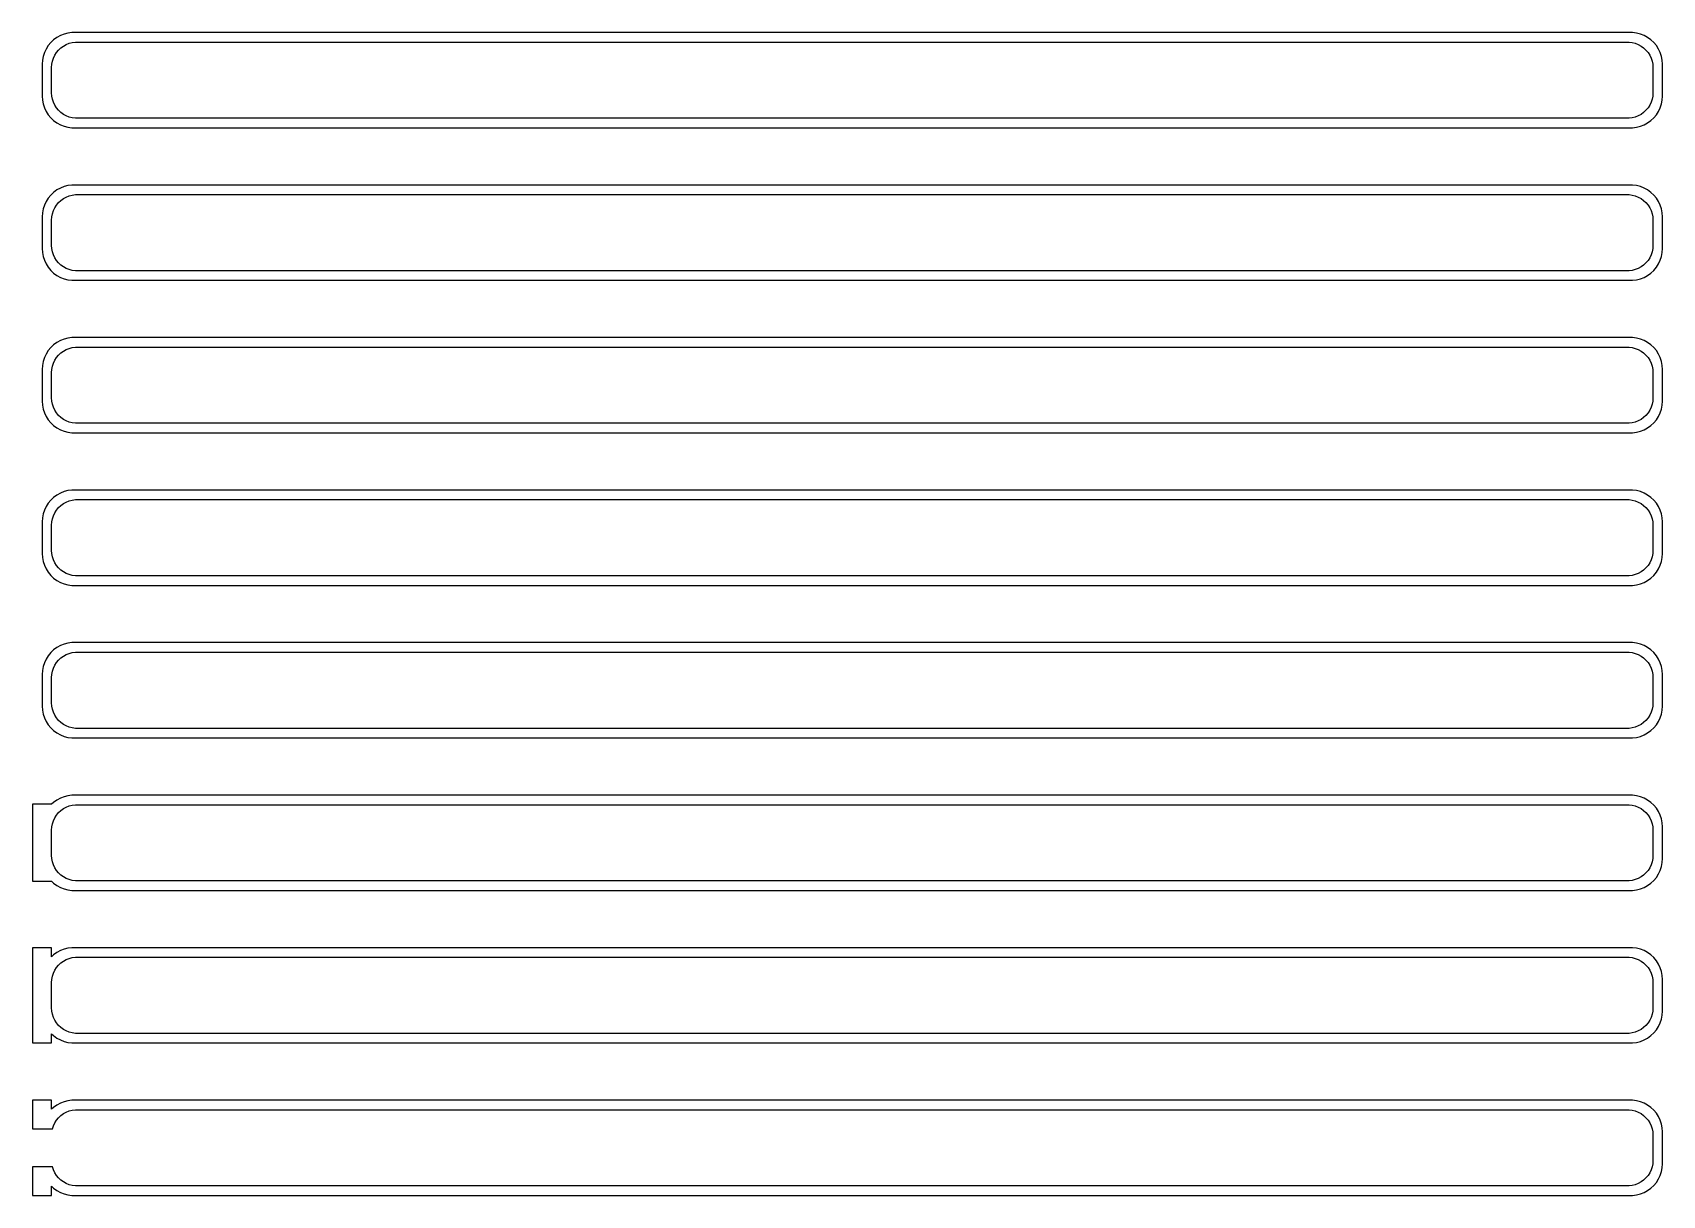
# Model space of a CAD drawing. Header units: metres. Extents: x -129 to 128, y 353 to 703.
# Drawn here: x -129 to 127.5, y 520.5 to 703.5 of the extents above; entities that cross this region are included whole.
import ezdxf

# ---------------------------------------------------------------- set-up
doc = ezdxf.new("R2010")
doc.units = ezdxf.units.M

msp = doc.modelspace()

# ---------------------------------------------------------------- linework, layer by layer
for p, q in [((-124.629, 703.024), (-125.179, 702.722)), ((-124.045, 703.255), (-124.629, 703.024)), ((-123.437, 703.411), (-124.045, 703.255)), ((-122.814, 703.49), (-123.437, 703.411)), ((122.814, 703.49), (-122.814, 703.49)), ((123.437, 703.411), (122.814, 703.49)), ((124.045, 703.255), (123.437, 703.411)), ((124.629, 703.024), (124.045, 703.255)), ((125.179, 702.722), (124.629, 703.024)), ((-127.149, 700.341), (-127.343, 699.743)), ((-126.882, 700.909), (-127.149, 700.341)), ((-126.545, 701.439), (-126.882, 700.909)), ((-126.145, 701.923), (-126.545, 701.439)), ((-125.687, 702.353), (-126.145, 701.923)), ((-125.179, 702.722), (-125.687, 702.353)), ((-125.505, 699.927), (-125.236, 700.351)), ((-125.236, 700.351), (-124.916, 700.738)), ((-124.916, 700.738), (-124.55, 701.082)), ((-124.55, 701.082), (-124.143, 701.377)), ((-124.143, 701.377), (-123.703, 701.619)), ((-123.703, 701.619), (-123.236, 701.804)), ((-123.236, 701.804), (-122.75, 701.929)), ((-122.75, 701.929), (-122.251, 701.992)), ((-122.251, 701.992), (122.251, 701.992)), ((122.251, 701.992), (122.75, 701.929)), ((122.75, 701.929), (123.236, 701.804)), ((123.236, 701.804), (123.703, 701.619)), ((123.703, 701.619), (124.143, 701.377)), ((124.143, 701.377), (124.55, 701.082)), ((124.55, 701.082), (124.916, 700.738)), ((124.916, 700.738), (125.236, 700.351)), ((125.687, 702.353), (125.179, 702.722)), ((125.236, 700.351), (125.505, 699.927)), ((126.145, 701.923), (125.687, 702.353)), ((126.545, 701.439), (126.145, 701.923)), ((126.882, 700.909), (126.545, 701.439)), ((127.149, 700.341), (126.882, 700.909)), ((127.343, 699.743), (127.149, 700.341)), ((-127.461, 699.127), (-127.5, 698.5)), ((-127.5, 698.5), (-127.5, 693.5)), ((-127.343, 699.743), (-127.461, 699.127)), ((-126, 698), (-125.968, 698.501)), ((-126, 694), (-126, 698)), ((-125.968, 698.501), (-125.874, 698.995)), ((-125.874, 698.995), (-125.719, 699.472)), ((-125.719, 699.472), (-125.505, 699.927)), ((125.505, 699.927), (125.719, 699.472)), ((125.719, 699.472), (125.874, 698.995)), ((125.874, 698.995), (125.968, 698.501)), ((125.968, 698.501), (126, 698)), ((126, 698), (126, 694)), ((127.461, 699.127), (127.343, 699.743)), ((127.5, 698.5), (127.461, 699.127)), ((127.5, 693.5), (127.5, 698.5)), ((-127.5, 693.5), (-127.461, 692.873)), ((-127.461, 692.873), (-127.343, 692.257)), ((-125.968, 693.499), (-126, 694)), ((-125.874, 693.005), (-125.968, 693.499)), ((-125.719, 692.528), (-125.874, 693.005)), ((125.874, 693.005), (125.719, 692.528)), ((125.968, 693.499), (125.874, 693.005)), ((126, 694), (125.968, 693.499)), ((127.343, 692.257), (127.461, 692.873)), ((127.461, 692.873), (127.5, 693.5)), ((-127.343, 692.257), (-127.149, 691.659)), ((-127.149, 691.659), (-126.882, 691.091)), ((-126.882, 691.091), (-126.545, 690.561)), ((-126.545, 690.561), (-126.145, 690.077)), ((-126.145, 690.077), (-125.687, 689.647)), ((-125.505, 692.073), (-125.719, 692.528)), ((-125.236, 691.649), (-125.505, 692.073)), ((-124.916, 691.262), (-125.236, 691.649)), ((-124.55, 690.918), (-124.916, 691.262)), ((-124.143, 690.623), (-124.55, 690.918)), ((-123.703, 690.381), (-124.143, 690.623)), ((-123.236, 690.196), (-123.703, 690.381)), ((-122.75, 690.071), (-123.236, 690.196)), ((-122.251, 690.008), (-122.75, 690.071)), ((122.251, 690.008), (-122.251, 690.008)), ((122.75, 690.071), (122.251, 690.008)), ((123.236, 690.196), (122.75, 690.071)), ((123.703, 690.381), (123.236, 690.196)), ((124.143, 690.623), (123.703, 690.381)), ((124.55, 690.918), (124.143, 690.623)), ((124.916, 691.262), (124.55, 690.918)), ((125.236, 691.649), (124.916, 691.262)), ((125.505, 692.073), (125.236, 691.649)), ((125.719, 692.528), (125.505, 692.073)), ((125.687, 689.647), (126.145, 690.077)), ((126.145, 690.077), (126.545, 690.561)), ((126.545, 690.561), (126.882, 691.091)), ((126.882, 691.091), (127.149, 691.659)), ((127.149, 691.659), (127.343, 692.257)), ((-125.687, 689.647), (-125.179, 689.278)), ((-125.179, 689.278), (-124.629, 688.976)), ((-124.629, 688.976), (-124.045, 688.745)), ((-124.045, 688.745), (-123.437, 688.589)), ((-123.437, 688.589), (-122.814, 688.51)), ((-122.814, 688.51), (122.814, 688.51)), ((122.814, 688.51), (123.437, 688.589)), ((123.437, 688.589), (124.045, 688.745)), ((124.045, 688.745), (124.629, 688.976)), ((124.629, 688.976), (125.179, 689.278)), ((125.179, 689.278), (125.687, 689.647)), ((-126.545, 677.439), (-126.882, 676.909)), ((-126.145, 677.923), (-126.545, 677.439)), ((-125.687, 678.353), (-126.145, 677.923)), ((-125.179, 678.722), (-125.687, 678.353)), ((-124.629, 679.024), (-125.179, 678.722)), ((-124.045, 679.255), (-124.629, 679.024)), ((-124.55, 677.082), (-124.143, 677.377)), ((-124.143, 677.377), (-123.703, 677.619)), ((-123.437, 679.411), (-124.045, 679.255)), ((-123.703, 677.619), (-123.236, 677.804)), ((-122.814, 679.49), (-123.437, 679.411)), ((-123.236, 677.804), (-122.75, 677.929)), ((122.814, 679.49), (-122.814, 679.49)), ((-122.75, 677.929), (-122.251, 677.992)), ((-122.251, 677.992), (122.251, 677.992)), ((122.251, 677.992), (122.75, 677.929)), ((122.75, 677.929), (123.236, 677.804)), ((123.437, 679.411), (122.814, 679.49)), ((123.236, 677.804), (123.703, 677.619)), ((124.045, 679.255), (123.437, 679.411)), ((123.703, 677.619), (124.143, 677.377)), ((124.629, 679.024), (124.045, 679.255)), ((124.143, 677.377), (124.55, 677.082)), ((125.179, 678.722), (124.629, 679.024)), ((125.687, 678.353), (125.179, 678.722)), ((126.145, 677.923), (125.687, 678.353)), ((126.545, 677.439), (126.145, 677.923)), ((126.882, 676.909), (126.545, 677.439)), ((-127.461, 675.127), (-127.5, 674.5)), ((-127.343, 675.743), (-127.461, 675.127)), ((-127.149, 676.341), (-127.343, 675.743)), ((-126.882, 676.909), (-127.149, 676.341)), ((-125.968, 674.501), (-125.874, 674.995)), ((-125.874, 674.995), (-125.719, 675.472)), ((-125.719, 675.472), (-125.505, 675.927)), ((-125.505, 675.927), (-125.236, 676.351)), ((-125.236, 676.351), (-124.916, 676.738)), ((-124.916, 676.738), (-124.55, 677.082)), ((124.55, 677.082), (124.916, 676.738)), ((124.916, 676.738), (125.236, 676.351)), ((125.236, 676.351), (125.505, 675.927)), ((125.505, 675.927), (125.719, 675.472)), ((125.719, 675.472), (125.874, 674.995)), ((125.874, 674.995), (125.968, 674.501)), ((127.149, 676.341), (126.882, 676.909)), ((127.343, 675.743), (127.149, 676.341)), ((127.461, 675.127), (127.343, 675.743)), ((127.5, 674.5), (127.461, 675.127)), ((-127.5, 674.5), (-127.5, 669.5)), ((-126, 674), (-125.968, 674.501)), ((-126, 670), (-126, 674)), ((125.968, 674.501), (126, 674)), ((126, 674), (126, 670)), ((127.5, 669.5), (127.5, 674.5)), ((-127.5, 669.5), (-127.461, 668.873)), ((-125.968, 669.499), (-126, 670)), ((-125.874, 669.005), (-125.968, 669.499)), ((125.968, 669.499), (125.874, 669.005)), ((126, 670), (125.968, 669.499)), ((127.461, 668.873), (127.5, 669.5)), ((-127.461, 668.873), (-127.343, 668.257)), ((-127.343, 668.257), (-127.149, 667.659)), ((-127.149, 667.659), (-126.882, 667.091)), ((-126.882, 667.091), (-126.545, 666.561)), ((-125.719, 668.528), (-125.874, 669.005)), ((-125.505, 668.073), (-125.719, 668.528)), ((-125.236, 667.649), (-125.505, 668.073)), ((-124.916, 667.262), (-125.236, 667.649)), ((-124.55, 666.918), (-124.916, 667.262)), ((-124.143, 666.623), (-124.55, 666.918)), ((124.55, 666.918), (124.143, 666.623)), ((124.916, 667.262), (124.55, 666.918)), ((125.236, 667.649), (124.916, 667.262)), ((125.505, 668.073), (125.236, 667.649)), ((125.719, 668.528), (125.505, 668.073)), ((125.874, 669.005), (125.719, 668.528)), ((126.545, 666.561), (126.882, 667.091)), ((126.882, 667.091), (127.149, 667.659)), ((127.149, 667.659), (127.343, 668.257)), ((127.343, 668.257), (127.461, 668.873)), ((-126.545, 666.561), (-126.145, 666.077)), ((-126.145, 666.077), (-125.687, 665.647)), ((-125.687, 665.647), (-125.179, 665.278)), ((-125.179, 665.278), (-124.629, 664.976)), ((-124.629, 664.976), (-124.045, 664.745)), ((-123.703, 666.381), (-124.143, 666.623)), ((-124.045, 664.745), (-123.437, 664.589)), ((-123.236, 666.196), (-123.703, 666.381)), ((-123.437, 664.589), (-122.814, 664.51)), ((-122.75, 666.071), (-123.236, 666.196)), ((-122.814, 664.51), (122.814, 664.51)), ((-122.251, 666.008), (-122.75, 666.071)), ((122.251, 666.008), (-122.251, 666.008)), ((122.75, 666.071), (122.251, 666.008)), ((123.236, 666.196), (122.75, 666.071)), ((122.814, 664.51), (123.437, 664.589)), ((123.703, 666.381), (123.236, 666.196)), ((123.437, 664.589), (124.045, 664.745)), ((124.143, 666.623), (123.703, 666.381)), ((124.045, 664.745), (124.629, 664.976)), ((124.629, 664.976), (125.179, 665.278)), ((125.179, 665.278), (125.687, 665.647)), ((125.687, 665.647), (126.145, 666.077)), ((126.145, 666.077), (126.545, 666.561)), ((-125.687, 654.353), (-126.145, 653.923)), ((-125.179, 654.722), (-125.687, 654.353)), ((-124.629, 655.024), (-125.179, 654.722)), ((-124.045, 655.255), (-124.629, 655.024)), ((-123.437, 655.411), (-124.045, 655.255)), ((-122.814, 655.49), (-123.437, 655.411)), ((122.814, 655.49), (-122.814, 655.49)), ((123.437, 655.411), (122.814, 655.49)), ((124.045, 655.255), (123.437, 655.411)), ((124.629, 655.024), (124.045, 655.255)), ((125.179, 654.722), (124.629, 655.024)), ((125.687, 654.353), (125.179, 654.722)), ((126.145, 653.923), (125.687, 654.353)), ((-127.343, 651.743), (-127.461, 651.127)), ((-127.149, 652.341), (-127.343, 651.743)), ((-126.882, 652.909), (-127.149, 652.341)), ((-126.545, 653.439), (-126.882, 652.909)), ((-126.145, 653.923), (-126.545, 653.439)), ((-125.719, 651.472), (-125.505, 651.927)), ((-125.505, 651.927), (-125.236, 652.351)), ((-125.236, 652.351), (-124.916, 652.738)), ((-124.916, 652.738), (-124.55, 653.082)), ((-124.55, 653.082), (-124.143, 653.377)), ((-124.143, 653.377), (-123.703, 653.619)), ((-123.703, 653.619), (-123.236, 653.804)), ((-123.236, 653.804), (-122.75, 653.929)), ((-122.75, 653.929), (-122.251, 653.992)), ((-122.251, 653.992), (122.251, 653.992)), ((122.251, 653.992), (122.75, 653.929)), ((122.75, 653.929), (123.236, 653.804)), ((123.236, 653.804), (123.703, 653.619)), ((123.703, 653.619), (124.143, 653.377)), ((124.143, 653.377), (124.55, 653.082)), ((124.55, 653.082), (124.916, 652.738)), ((124.916, 652.738), (125.236, 652.351)), ((125.236, 652.351), (125.505, 651.927)), ((125.505, 651.927), (125.719, 651.472)), ((126.545, 653.439), (126.145, 653.923)), ((126.882, 652.909), (126.545, 653.439)), ((127.149, 652.341), (126.882, 652.909)), ((127.343, 651.743), (127.149, 652.341)), ((127.461, 651.127), (127.343, 651.743)), ((-127.461, 651.127), (-127.5, 650.5)), ((-127.5, 650.5), (-127.5, 645.5)), ((-126, 650), (-125.968, 650.501)), ((-126, 646), (-126, 650)), ((-125.968, 650.501), (-125.874, 650.995)), ((-125.874, 650.995), (-125.719, 651.472)), ((125.719, 651.472), (125.874, 650.995)), ((125.874, 650.995), (125.968, 650.501)), ((125.968, 650.501), (126, 650)), ((126, 650), (126, 646)), ((127.5, 650.5), (127.461, 651.127)), ((127.5, 645.5), (127.5, 650.5)), ((-127.5, 645.5), (-127.461, 644.873)), ((-127.461, 644.873), (-127.343, 644.257)), ((-127.343, 644.257), (-127.149, 643.659)), ((-125.968, 645.499), (-126, 646)), ((-125.874, 645.005), (-125.968, 645.499)), ((-125.719, 644.528), (-125.874, 645.005)), ((-125.505, 644.073), (-125.719, 644.528)), ((-125.236, 643.649), (-125.505, 644.073)), ((125.505, 644.073), (125.236, 643.649)), ((125.719, 644.528), (125.505, 644.073)), ((125.874, 645.005), (125.719, 644.528)), ((125.968, 645.499), (125.874, 645.005)), ((126, 646), (125.968, 645.499)), ((127.149, 643.659), (127.343, 644.257)), ((127.343, 644.257), (127.461, 644.873)), ((127.461, 644.873), (127.5, 645.5)), ((-127.149, 643.659), (-126.882, 643.091)), ((-126.882, 643.091), (-126.545, 642.561)), ((-126.545, 642.561), (-126.145, 642.077)), ((-126.145, 642.077), (-125.687, 641.647)), ((-125.687, 641.647), (-125.179, 641.278)), ((-124.916, 643.262), (-125.236, 643.649)), ((-125.179, 641.278), (-124.629, 640.976)), ((-124.55, 642.918), (-124.916, 643.262)), ((-124.143, 642.623), (-124.55, 642.918)), ((-123.703, 642.381), (-124.143, 642.623)), ((-123.236, 642.196), (-123.703, 642.381)), ((-122.75, 642.071), (-123.236, 642.196)), ((-122.251, 642.008), (-122.75, 642.071)), ((122.251, 642.008), (-122.251, 642.008)), ((122.75, 642.071), (122.251, 642.008)), ((123.236, 642.196), (122.75, 642.071)), ((123.703, 642.381), (123.236, 642.196)), ((124.143, 642.623), (123.703, 642.381)), ((124.55, 642.918), (124.143, 642.623)), ((124.916, 643.262), (124.55, 642.918)), ((124.629, 640.976), (125.179, 641.278)), ((125.236, 643.649), (124.916, 643.262)), ((125.179, 641.278), (125.687, 641.647)), ((125.687, 641.647), (126.145, 642.077)), ((126.145, 642.077), (126.545, 642.561)), ((126.545, 642.561), (126.882, 643.091)), ((126.882, 643.091), (127.149, 643.659)), ((-124.629, 640.976), (-124.045, 640.745)), ((-124.045, 640.745), (-123.437, 640.589)), ((-123.437, 640.589), (-122.814, 640.51)), ((-122.814, 640.51), (122.814, 640.51)), ((122.814, 640.51), (123.437, 640.589)), ((123.437, 640.589), (124.045, 640.745)), ((124.045, 640.745), (124.629, 640.976)), ((-124.629, 631.024), (-125.179, 630.722)), ((-124.045, 631.255), (-124.629, 631.024)), ((-123.437, 631.411), (-124.045, 631.255)), ((-122.814, 631.49), (-123.437, 631.411)), ((122.814, 631.49), (-122.814, 631.49)), ((123.437, 631.411), (122.814, 631.49)), ((124.045, 631.255), (123.437, 631.411)), ((124.629, 631.024), (124.045, 631.255)), ((125.179, 630.722), (124.629, 631.024)), ((-126.882, 628.909), (-127.149, 628.341)), ((-126.545, 629.439), (-126.882, 628.909)), ((-126.145, 629.923), (-126.545, 629.439)), ((-125.687, 630.353), (-126.145, 629.923)), ((-125.179, 630.722), (-125.687, 630.353)), ((-125.236, 628.351), (-124.916, 628.738)), ((-124.916, 628.738), (-124.55, 629.082)), ((-124.55, 629.082), (-124.143, 629.377)), ((-124.143, 629.377), (-123.703, 629.619)), ((-123.703, 629.619), (-123.236, 629.804)), ((-123.236, 629.804), (-122.75, 629.929)), ((-122.75, 629.929), (-122.251, 629.992)), ((-122.251, 629.992), (122.251, 629.992)), ((122.251, 629.992), (122.75, 629.929)), ((122.75, 629.929), (123.236, 629.804)), ((123.236, 629.804), (123.703, 629.619)), ((123.703, 629.619), (124.143, 629.377)), ((124.143, 629.377), (124.55, 629.082)), ((124.55, 629.082), (124.916, 628.738)), ((124.916, 628.738), (125.236, 628.351)), ((125.687, 630.353), (125.179, 630.722)), ((126.145, 629.923), (125.687, 630.353)), ((126.545, 629.439), (126.145, 629.923)), ((126.882, 628.909), (126.545, 629.439)), ((127.149, 628.341), (126.882, 628.909)), ((-127.461, 627.127), (-127.5, 626.5)), ((-127.5, 626.5), (-127.5, 621.5)), ((-127.343, 627.743), (-127.461, 627.127)), ((-127.149, 628.341), (-127.343, 627.743)), ((-126, 626), (-125.968, 626.501)), ((-126, 622), (-126, 626)), ((-125.968, 626.501), (-125.874, 626.995)), ((-125.874, 626.995), (-125.719, 627.472)), ((-125.719, 627.472), (-125.505, 627.927)), ((-125.505, 627.927), (-125.236, 628.351)), ((125.236, 628.351), (125.505, 627.927)), ((125.505, 627.927), (125.719, 627.472)), ((125.719, 627.472), (125.874, 626.995)), ((125.874, 626.995), (125.968, 626.501)), ((125.968, 626.501), (126, 626)), ((126, 626), (126, 622)), ((127.343, 627.743), (127.149, 628.341)), ((127.461, 627.127), (127.343, 627.743)), ((127.5, 626.5), (127.461, 627.127)), ((127.5, 621.5), (127.5, 626.5)), ((-127.5, 621.5), (-127.461, 620.873)), ((-127.461, 620.873), (-127.343, 620.257)), ((-125.968, 621.499), (-126, 622)), ((-125.874, 621.005), (-125.968, 621.499)), ((-125.719, 620.528), (-125.874, 621.005)), ((125.874, 621.005), (125.719, 620.528)), ((125.968, 621.499), (125.874, 621.005)), ((126, 622), (125.968, 621.499)), ((127.343, 620.257), (127.461, 620.873)), ((127.461, 620.873), (127.5, 621.5)), ((-127.343, 620.257), (-127.149, 619.659)), ((-127.149, 619.659), (-126.882, 619.091)), ((-126.882, 619.091), (-126.545, 618.561)), ((-126.545, 618.561), (-126.145, 618.077)), ((-125.505, 620.073), (-125.719, 620.528)), ((-125.236, 619.649), (-125.505, 620.073)), ((-124.916, 619.262), (-125.236, 619.649)), ((-124.55, 618.918), (-124.916, 619.262)), ((-124.143, 618.623), (-124.55, 618.918)), ((-123.703, 618.381), (-124.143, 618.623)), ((-123.236, 618.196), (-123.703, 618.381)), ((-122.75, 618.071), (-123.236, 618.196)), ((123.236, 618.196), (122.75, 618.071)), ((123.703, 618.381), (123.236, 618.196)), ((124.143, 618.623), (123.703, 618.381)), ((124.55, 618.918), (124.143, 618.623)), ((124.916, 619.262), (124.55, 618.918)), ((125.236, 619.649), (124.916, 619.262)), ((125.505, 620.073), (125.236, 619.649)), ((125.719, 620.528), (125.505, 620.073)), ((126.145, 618.077), (126.545, 618.561)), ((126.545, 618.561), (126.882, 619.091)), ((126.882, 619.091), (127.149, 619.659)), ((127.149, 619.659), (127.343, 620.257)), ((-126.145, 618.077), (-125.687, 617.647)), ((-125.687, 617.647), (-125.179, 617.278)), ((-125.179, 617.278), (-124.629, 616.976)), ((-124.629, 616.976), (-124.045, 616.745)), ((-124.045, 616.745), (-123.437, 616.589)), ((-123.437, 616.589), (-122.814, 616.51)), ((-122.814, 616.51), (122.814, 616.51)), ((-122.251, 618.008), (-122.75, 618.071)), ((122.251, 618.008), (-122.251, 618.008)), ((122.75, 618.071), (122.251, 618.008)), ((122.814, 616.51), (123.437, 616.589)), ((123.437, 616.589), (124.045, 616.745)), ((124.045, 616.745), (124.629, 616.976)), ((124.629, 616.976), (125.179, 617.278)), ((125.179, 617.278), (125.687, 617.647)), ((125.687, 617.647), (126.145, 618.077)), ((-126.545, 605.439), (-126.882, 604.909)), ((-126.145, 605.923), (-126.545, 605.439)), ((-125.687, 606.353), (-126.145, 605.923)), ((-125.179, 606.722), (-125.687, 606.353)), ((-124.629, 607.024), (-125.179, 606.722)), ((-124.045, 607.255), (-124.629, 607.024)), ((-124.55, 605.082), (-124.143, 605.377)), ((-124.143, 605.377), (-123.703, 605.619)), ((-123.437, 607.411), (-124.045, 607.255)), ((-123.703, 605.619), (-123.236, 605.804)), ((-122.814, 607.49), (-123.437, 607.411)), ((-123.236, 605.804), (-122.75, 605.929)), ((122.814, 607.49), (-122.814, 607.49)), ((-122.75, 605.929), (-122.251, 605.992)), ((-122.251, 605.992), (122.251, 605.992)), ((122.251, 605.992), (122.75, 605.929)), ((122.75, 605.929), (123.236, 605.804)), ((123.437, 607.411), (122.814, 607.49)), ((123.236, 605.804), (123.703, 605.619)), ((124.045, 607.255), (123.437, 607.411)), ((123.703, 605.619), (124.143, 605.377)), ((124.629, 607.024), (124.045, 607.255)), ((124.143, 605.377), (124.55, 605.082)), ((125.179, 606.722), (124.629, 607.024)), ((125.687, 606.353), (125.179, 606.722)), ((126.145, 605.923), (125.687, 606.353)), ((126.545, 605.439), (126.145, 605.923)), ((126.882, 604.909), (126.545, 605.439)), ((-127.461, 603.127), (-127.5, 602.5)), ((-127.343, 603.743), (-127.461, 603.127)), ((-127.149, 604.341), (-127.343, 603.743)), ((-126.882, 604.909), (-127.149, 604.341)), ((-125.968, 602.501), (-125.874, 602.995)), ((-125.874, 602.995), (-125.719, 603.472)), ((-125.719, 603.472), (-125.505, 603.927)), ((-125.505, 603.927), (-125.236, 604.351)), ((-125.236, 604.351), (-124.916, 604.738)), ((-124.916, 604.738), (-124.55, 605.082)), ((124.55, 605.082), (124.916, 604.738)), ((124.916, 604.738), (125.236, 604.351)), ((125.236, 604.351), (125.505, 603.927)), ((125.505, 603.927), (125.719, 603.472)), ((125.719, 603.472), (125.874, 602.995)), ((125.874, 602.995), (125.968, 602.501)), ((127.149, 604.341), (126.882, 604.909)), ((127.343, 603.743), (127.149, 604.341)), ((127.461, 603.127), (127.343, 603.743)), ((127.5, 602.5), (127.461, 603.127)), ((-127.5, 602.5), (-127.5, 597.5)), ((-126, 602), (-125.968, 602.501)), ((-126, 598), (-126, 602)), ((125.968, 602.501), (126, 602)), ((126, 602), (126, 598)), ((127.5, 597.5), (127.5, 602.5)), ((-125.968, 597.499), (-126, 598)), ((126, 598), (125.968, 597.499)), ((-127.5, 597.5), (-127.461, 596.873)), ((-127.461, 596.873), (-127.343, 596.257)), ((-127.343, 596.257), (-127.149, 595.659)), ((-127.149, 595.659), (-126.882, 595.091)), ((-126.882, 595.091), (-126.545, 594.561)), ((-125.874, 597.005), (-125.968, 597.499)), ((-125.719, 596.528), (-125.874, 597.005)), ((-125.505, 596.073), (-125.719, 596.528)), ((-125.236, 595.649), (-125.505, 596.073)), ((-124.916, 595.262), (-125.236, 595.649)), ((-124.55, 594.918), (-124.916, 595.262)), ((124.916, 595.262), (124.55, 594.918)), ((125.236, 595.649), (124.916, 595.262)), ((125.505, 596.073), (125.236, 595.649)), ((125.719, 596.528), (125.505, 596.073)), ((125.874, 597.005), (125.719, 596.528)), ((125.968, 597.499), (125.874, 597.005)), ((126.545, 594.561), (126.882, 595.091)), ((126.882, 595.091), (127.149, 595.659)), ((127.149, 595.659), (127.343, 596.257)), ((127.343, 596.257), (127.461, 596.873)), ((127.461, 596.873), (127.5, 597.5)), ((-126.545, 594.561), (-126.145, 594.077)), ((-126.145, 594.077), (-125.687, 593.647)), ((-125.687, 593.647), (-125.179, 593.278)), ((-125.179, 593.278), (-124.629, 592.976)), ((-124.629, 592.976), (-124.045, 592.745)), ((-124.143, 594.623), (-124.55, 594.918)), ((-123.703, 594.381), (-124.143, 594.623)), ((-124.045, 592.745), (-123.437, 592.589)), ((-123.236, 594.196), (-123.703, 594.381)), ((-123.437, 592.589), (-122.814, 592.51)), ((-122.75, 594.071), (-123.236, 594.196)), ((-122.251, 594.008), (-122.75, 594.071)), ((122.251, 594.008), (-122.251, 594.008)), ((122.75, 594.071), (122.251, 594.008)), ((123.236, 594.196), (122.75, 594.071)), ((122.814, 592.51), (123.437, 592.589)), ((123.703, 594.381), (123.236, 594.196)), ((123.437, 592.589), (124.045, 592.745)), ((124.143, 594.623), (123.703, 594.381)), ((124.045, 592.745), (124.629, 592.976)), ((124.55, 594.918), (124.143, 594.623)), ((124.629, 592.976), (125.179, 593.278)), ((125.179, 593.278), (125.687, 593.647)), ((125.687, 593.647), (126.145, 594.077)), ((126.145, 594.077), (126.545, 594.561)), ((-122.814, 592.51), (122.814, 592.51)), ((-125.687, 582.353), (-126, 582.059)), ((-125.179, 582.722), (-125.687, 582.353)), ((-124.629, 583.024), (-125.179, 582.722)), ((-124.045, 583.255), (-124.629, 583.024)), ((-123.437, 583.411), (-124.045, 583.255)), ((-122.814, 583.49), (-123.437, 583.411)), ((122.814, 583.49), (-122.814, 583.49)), ((123.437, 583.411), (122.814, 583.49)), ((124.045, 583.255), (123.437, 583.411)), ((124.629, 583.024), (124.045, 583.255)), ((125.179, 582.722), (124.629, 583.024)), ((125.687, 582.353), (125.179, 582.722)), ((126.145, 581.923), (125.687, 582.353)), ((-126, 582.059), (-129, 582.059)), ((-129, 582.059), (-129, 569.941)), ((-125.719, 579.472), (-125.505, 579.927)), ((-125.505, 579.927), (-125.236, 580.351)), ((-125.236, 580.351), (-124.916, 580.738)), ((-124.916, 580.738), (-124.55, 581.082)), ((-124.55, 581.082), (-124.143, 581.377)), ((-124.143, 581.377), (-123.703, 581.619)), ((-123.703, 581.619), (-123.236, 581.804)), ((-123.236, 581.804), (-122.75, 581.929)), ((-122.75, 581.929), (-122.251, 581.992)), ((-122.251, 581.992), (122.251, 581.992)), ((122.251, 581.992), (122.75, 581.929)), ((122.75, 581.929), (123.236, 581.804)), ((123.236, 581.804), (123.703, 581.619)), ((123.703, 581.619), (124.143, 581.377)), ((124.143, 581.377), (124.55, 581.082)), ((124.55, 581.082), (124.916, 580.738)), ((124.916, 580.738), (125.236, 580.351)), ((125.236, 580.351), (125.505, 579.927)), ((125.505, 579.927), (125.719, 579.472)), ((126.545, 581.439), (126.145, 581.923)), ((126.882, 580.909), (126.545, 581.439)), ((127.149, 580.341), (126.882, 580.909)), ((127.343, 579.743), (127.149, 580.341)), ((127.461, 579.127), (127.343, 579.743)), ((-126, 578), (-125.968, 578.501)), ((-126, 574), (-126, 578)), ((-125.968, 578.501), (-125.874, 578.995)), ((-125.874, 578.995), (-125.719, 579.472)), ((125.719, 579.472), (125.874, 578.995)), ((125.874, 578.995), (125.968, 578.501)), ((125.968, 578.501), (126, 578)), ((126, 578), (126, 574)), ((127.5, 578.5), (127.461, 579.127)), ((127.5, 573.5), (127.5, 578.5)), ((-125.968, 573.499), (-126, 574)), ((-125.874, 573.005), (-125.968, 573.499)), ((-125.719, 572.528), (-125.874, 573.005)), ((-125.505, 572.073), (-125.719, 572.528)), ((-125.236, 571.649), (-125.505, 572.073)), ((125.505, 572.073), (125.236, 571.649)), ((125.719, 572.528), (125.505, 572.073)), ((125.874, 573.005), (125.719, 572.528)), ((125.968, 573.499), (125.874, 573.005)), ((126, 574), (125.968, 573.499)), ((127.149, 571.659), (127.343, 572.257)), ((127.343, 572.257), (127.461, 572.873)), ((127.461, 572.873), (127.5, 573.5)), ((-129, 569.941), (-126, 569.941)), ((-126, 569.941), (-125.687, 569.647)), ((-125.687, 569.647), (-125.179, 569.278)), ((-124.916, 571.262), (-125.236, 571.649)), ((-124.55, 570.918), (-124.916, 571.262)), ((-124.143, 570.623), (-124.55, 570.918)), ((-123.703, 570.381), (-124.143, 570.623)), ((-123.236, 570.196), (-123.703, 570.381)), ((-122.75, 570.071), (-123.236, 570.196)), ((-122.251, 570.008), (-122.75, 570.071)), ((122.251, 570.008), (-122.251, 570.008)), ((122.75, 570.071), (122.251, 570.008)), ((123.236, 570.196), (122.75, 570.071)), ((123.703, 570.381), (123.236, 570.196)), ((124.143, 570.623), (123.703, 570.381)), ((124.55, 570.918), (124.143, 570.623)), ((124.916, 571.262), (124.55, 570.918)), ((125.236, 571.649), (124.916, 571.262)), ((125.179, 569.278), (125.687, 569.647)), ((125.687, 569.647), (126.145, 570.077)), ((126.145, 570.077), (126.545, 570.561)), ((126.545, 570.561), (126.882, 571.091)), ((126.882, 571.091), (127.149, 571.659)), ((-125.179, 569.278), (-124.629, 568.976)), ((-124.629, 568.976), (-124.045, 568.745)), ((-124.045, 568.745), (-123.437, 568.589)), ((-123.437, 568.589), (-122.814, 568.51)), ((-122.814, 568.51), (122.814, 568.51)), ((122.814, 568.51), (123.437, 568.589)), ((123.437, 568.589), (124.045, 568.745)), ((124.045, 568.745), (124.629, 568.976)), ((124.629, 568.976), (125.179, 569.278)), ((-126, 559.467), (-129, 559.467)), ((-129, 559.467), (-129, 544.533)), ((-126, 558.059), (-126, 559.467)), ((-124.045, 559.255), (-124.629, 559.024)), ((-123.437, 559.411), (-124.045, 559.255)), ((-122.814, 559.49), (-123.437, 559.411)), ((122.814, 559.49), (-122.814, 559.49)), ((123.437, 559.411), (122.814, 559.49)), ((124.045, 559.255), (123.437, 559.411)), ((124.629, 559.024), (124.045, 559.255)), ((-125.687, 558.353), (-126, 558.059)), ((-125.179, 558.722), (-125.687, 558.353)), ((-125.236, 556.351), (-124.916, 556.738)), ((-124.629, 559.024), (-125.179, 558.722)), ((-124.916, 556.738), (-124.55, 557.082)), ((-124.55, 557.082), (-124.143, 557.377)), ((-124.143, 557.377), (-123.703, 557.619)), ((-123.703, 557.619), (-123.236, 557.804)), ((-123.236, 557.804), (-122.75, 557.929)), ((-122.75, 557.929), (-122.251, 557.992)), ((-122.251, 557.992), (122.251, 557.992)), ((122.251, 557.992), (122.75, 557.929)), ((122.75, 557.929), (123.236, 557.804)), ((123.236, 557.804), (123.703, 557.619)), ((123.703, 557.619), (124.143, 557.377)), ((124.143, 557.377), (124.55, 557.082)), ((124.55, 557.082), (124.916, 556.738)), ((125.179, 558.722), (124.629, 559.024)), ((124.916, 556.738), (125.236, 556.351)), ((125.687, 558.353), (125.179, 558.722)), ((126.145, 557.923), (125.687, 558.353)), ((126.545, 557.439), (126.145, 557.923)), ((126.882, 556.909), (126.545, 557.439)), ((127.149, 556.341), (126.882, 556.909)), ((-126, 554), (-125.968, 554.501)), ((-125.968, 554.501), (-125.874, 554.995)), ((-125.874, 554.995), (-125.719, 555.472)), ((-125.719, 555.472), (-125.505, 555.927)), ((-125.505, 555.927), (-125.236, 556.351)), ((125.236, 556.351), (125.505, 555.927)), ((125.505, 555.927), (125.719, 555.472)), ((125.719, 555.472), (125.874, 554.995)), ((125.874, 554.995), (125.968, 554.501)), ((125.968, 554.501), (126, 554)), ((127.343, 555.743), (127.149, 556.341)), ((127.461, 555.127), (127.343, 555.743)), ((127.5, 554.5), (127.461, 555.127)), ((127.5, 549.5), (127.5, 554.5)), ((-126, 550), (-126, 554)), ((126, 554), (126, 550)), ((-125.968, 549.499), (-126, 550)), ((-125.874, 549.005), (-125.968, 549.499)), ((-125.719, 548.528), (-125.874, 549.005)), ((125.874, 549.005), (125.719, 548.528)), ((125.968, 549.499), (125.874, 549.005)), ((126, 550), (125.968, 549.499)), ((127.461, 548.873), (127.5, 549.5)), ((-125.505, 548.073), (-125.719, 548.528)), ((-125.236, 547.649), (-125.505, 548.073)), ((-124.916, 547.262), (-125.236, 547.649)), ((-124.55, 546.918), (-124.916, 547.262)), ((-124.143, 546.623), (-124.55, 546.918)), ((-123.703, 546.381), (-124.143, 546.623)), ((-123.236, 546.196), (-123.703, 546.381)), ((123.703, 546.381), (123.236, 546.196)), ((124.143, 546.623), (123.703, 546.381)), ((124.55, 546.918), (124.143, 546.623)), ((124.916, 547.262), (124.55, 546.918)), ((125.236, 547.649), (124.916, 547.262)), ((125.505, 548.073), (125.236, 547.649)), ((125.719, 548.528), (125.505, 548.073)), ((126.145, 546.077), (126.545, 546.561)), ((126.545, 546.561), (126.882, 547.091)), ((126.882, 547.091), (127.149, 547.659)), ((127.149, 547.659), (127.343, 548.257)), ((127.343, 548.257), (127.461, 548.873)), ((-129, 544.533), (-126, 544.533)), ((-126, 544.533), (-126, 545.941)), ((-126, 545.941), (-125.687, 545.647)), ((-125.687, 545.647), (-125.179, 545.278)), ((-125.179, 545.278), (-124.629, 544.976)), ((-124.629, 544.976), (-124.045, 544.745)), ((-124.045, 544.745), (-123.437, 544.589)), ((-123.437, 544.589), (-122.814, 544.51)), ((-122.75, 546.071), (-123.236, 546.196)), ((-122.814, 544.51), (122.814, 544.51)), ((-122.251, 546.008), (-122.75, 546.071)), ((122.251, 546.008), (-122.251, 546.008)), ((122.75, 546.071), (122.251, 546.008)), ((123.236, 546.196), (122.75, 546.071)), ((122.814, 544.51), (123.437, 544.589)), ((123.437, 544.589), (124.045, 544.745)), ((124.045, 544.745), (124.629, 544.976)), ((124.629, 544.976), (125.179, 545.278)), ((125.179, 545.278), (125.687, 545.647)), ((125.687, 545.647), (126.145, 546.077)), ((-126, 535.49), (-129, 535.49)), ((-129, 535.49), (-129, 530.994)), ((-126, 534.059), (-126, 535.49)), ((-125.687, 534.353), (-126, 534.059)), ((-125.179, 534.722), (-125.687, 534.353)), ((-124.629, 535.024), (-125.179, 534.722)), ((-124.045, 535.255), (-124.629, 535.024)), ((-124.143, 533.377), (-123.703, 533.619)), ((-123.437, 535.411), (-124.045, 535.255)), ((-123.703, 533.619), (-123.236, 533.804)), ((-122.814, 535.49), (-123.437, 535.411)), ((-123.236, 533.804), (-122.75, 533.929)), ((122.814, 535.49), (-122.814, 535.49)), ((-122.75, 533.929), (-122.251, 533.992)), ((-122.251, 533.992), (122.251, 533.992)), ((122.251, 533.992), (122.75, 533.929)), ((122.75, 533.929), (123.236, 533.804)), ((123.437, 535.411), (122.814, 535.49)), ((123.236, 533.804), (123.703, 533.619)), ((124.045, 535.255), (123.437, 535.411)), ((123.703, 533.619), (124.143, 533.377)), ((124.629, 535.024), (124.045, 535.255)), ((125.179, 534.722), (124.629, 535.024)), ((125.687, 534.353), (125.179, 534.722)), ((126.145, 533.923), (125.687, 534.353)), ((126.545, 533.439), (126.145, 533.923)), ((-129, 530.994), (-125.874, 530.994)), ((-125.874, 530.995), (-125.719, 531.472)), ((-125.874, 530.994), (-125.874, 530.995)), ((-125.719, 531.472), (-125.505, 531.927)), ((-125.505, 531.927), (-125.236, 532.351)), ((-125.236, 532.351), (-124.916, 532.738)), ((-124.916, 532.738), (-124.55, 533.082)), ((-124.55, 533.082), (-124.143, 533.377)), ((124.143, 533.377), (124.55, 533.082)), ((124.55, 533.082), (124.916, 532.738)), ((124.916, 532.738), (125.236, 532.351)), ((125.236, 532.351), (125.505, 531.927)), ((125.505, 531.927), (125.719, 531.472)), ((125.719, 531.472), (125.874, 530.995)), ((125.874, 530.995), (125.968, 530.501)), ((126.882, 532.909), (126.545, 533.439)), ((127.149, 532.341), (126.882, 532.909)), ((127.343, 531.743), (127.149, 532.341)), ((127.461, 531.127), (127.343, 531.743)), ((127.5, 530.5), (127.461, 531.127)), ((125.968, 530.501), (126, 530)), ((126, 530), (126, 526)), ((127.5, 525.5), (127.5, 530.5)), ((126, 526), (125.968, 525.499)), ((-125.874, 525.006), (-129, 525.006)), ((-129, 525.006), (-129, 520.51)), ((-125.874, 525.005), (-125.874, 525.006)), ((-125.719, 524.528), (-125.874, 525.005)), ((-125.505, 524.073), (-125.719, 524.528)), ((-125.236, 523.649), (-125.505, 524.073)), ((-124.916, 523.262), (-125.236, 523.649)), ((-124.55, 522.918), (-124.916, 523.262)), ((124.916, 523.262), (124.55, 522.918)), ((125.236, 523.649), (124.916, 523.262)), ((125.505, 524.073), (125.236, 523.649)), ((125.719, 524.528), (125.505, 524.073)), ((125.874, 525.005), (125.719, 524.528)), ((125.968, 525.499), (125.874, 525.005)), ((126.882, 523.091), (127.149, 523.659)), ((127.149, 523.659), (127.343, 524.257)), ((127.343, 524.257), (127.461, 524.873)), ((127.461, 524.873), (127.5, 525.5)), ((-126, 521.941), (-125.687, 521.647)), ((-126, 520.51), (-126, 521.941)), ((-125.687, 521.647), (-125.179, 521.278)), ((-125.179, 521.278), (-124.629, 520.976)), ((-124.629, 520.976), (-124.045, 520.745)), ((-124.143, 522.623), (-124.55, 522.918)), ((-123.703, 522.381), (-124.143, 522.623)), ((-124.045, 520.745), (-123.437, 520.589)), ((-123.236, 522.196), (-123.703, 522.381)), ((-122.75, 522.071), (-123.236, 522.196)), ((-122.251, 522.008), (-122.75, 522.071)), ((122.251, 522.008), (-122.251, 522.008)), ((122.75, 522.071), (122.251, 522.008)), ((123.236, 522.196), (122.75, 522.071)), ((123.703, 522.381), (123.236, 522.196)), ((123.437, 520.589), (124.045, 520.745)), ((124.143, 522.623), (123.703, 522.381)), ((124.045, 520.745), (124.629, 520.976)), ((124.55, 522.918), (124.143, 522.623)), ((124.629, 520.976), (125.179, 521.278)), ((125.179, 521.278), (125.687, 521.647)), ((125.687, 521.647), (126.145, 522.077)), ((126.145, 522.077), (126.545, 522.561)), ((126.545, 522.561), (126.882, 523.091)), ((-129, 520.51), (-126, 520.51)), ((-123.437, 520.589), (-122.814, 520.51)), ((-122.814, 520.51), (122.814, 520.51)), ((122.814, 520.51), (123.437, 520.589))]:
    msp.add_line(p, q)

doc.saveas('drawing.dxf')
